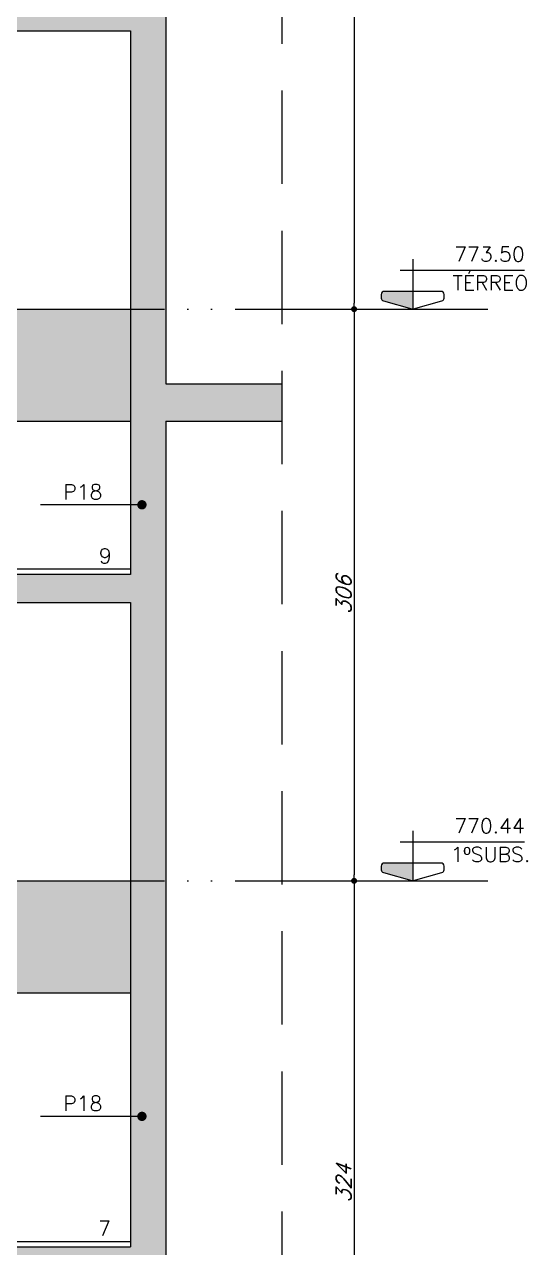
# Model space of a CAD drawing. Header units: millimetres. Extents: x -832 to 3668, y -1574 to 5296.
# Drawn here: x 110 to 384, y 833 to 1487 of the extents above; entities that cross this region are included whole.
import ezdxf
from ezdxf import colors
from ezdxf.entities.mleader import LeaderData, LeaderLine
from ezdxf.enums import TextEntityAlignment as Align
from ezdxf.math import Vec2, Vec3

# ---------------------------------------------------------------- set-up
doc = ezdxf.new("R2010")
doc.units = ezdxf.units.MM
doc.header["$LTSCALE"] = 50
doc.linetypes.add('DASHED', pattern=[0.75, 0.5, -0.25])
doc.linetypes.add('DIVIDE2', pattern=[0.625, 0.25, -0.125, 0, -0.125, 0, -0.125])
for name, color, linetype in [('F-AUX', 2, 'Continuous'), ('F-AUX-RED', 1, 'Continuous'), ('F-CORTE', 4, 'Continuous'), ('F-COTAS', 106, 'Continuous'), ('F-EIXOS-DET', 1, 'Continuous'), ('F-ESC CORTE', 4, 'Continuous'), ('F-ESC NUM', 2, 'Continuous'), ('F-ESC SOLIDO CORTE', 71, 'Continuous'), ('F-NÍVEL-VISTA', 2, 'Continuous'), ('F-REVESTIMENTO', 1, 'Continuous'), ('F-SOLIDO', 71, 'Continuous'), ('F-TEXTO', 6, 'Continuous'), ('F-TEXTO-YELLOW', 2, 'Continuous'), ('F-VISTA', 2, 'Continuous'), ('F-VISTA SÓLIDO', 254, 'Continuous')]:
    doc.layers.add(name, color=color, linetype=linetype)
doc.styles.add('5385-ARQ-PB-BAS-PLA-TER-TORRE-A-106-TXT$0$R60-75', font='romans.shx', dxfattribs={"height": 0.1125})
doc.styles.add('CP-TEXT-INCL', font='romans.shx', dxfattribs={"oblique": 20})
doc.styles.add('MCP', font='romans.shx')
doc.styles.get("Standard").update_dxf_attribs({"font": 'arial.ttf'})
doc.dimstyles.new('CP-COTAS-50', dxfattribs={"dimscale": 0.64, "dimtxt": 12.5, "dimasz": 5, "dimexe": 5, "dimexo": 5, "dimgap": 2.5, "dimtad": 1, "dimdec": 1, "dimdsep": 46, "dimtxsty": 'CP-TEXT-INCL', "dimblk1": 'DOT', "dimblk2": 'DOT', "dimsah": 1, "dimcen": 9, "dimclrd": 256, "dimclre": 256, "dimclrt": 256, "dimadec": 0, "dimazin": 0, "dimtfac": 1, "dimtdec": 1, "dimtmove": 2, "dimatfit": 3, "dimldrblk": 'DOT', "dimfxl": 5, "dimtolj": 1, "dimarcsym": 0})
pattern_1 = [(0, (0, 0), (0, 6.985), [5.08, -1.905]), (90, (0, 0), (-6.985, 4e-16), [5.08, -1.905])]

# ---------------------------------------------------------------- blocks, each defined once
blk = doc.blocks.new('Nível - Vista')
at = {"layer": 'F-NÍVEL-VISTA'}
blk.add_hatch(color=71, dxfattribs=at).paths.add_polyline_path([(0, 0.238), (-0.38, 0.238, 0.414214), (-0.42, 0.198), (-0.42, 0.148, 0.331206), (-0.391, 0.11), (-0.011, 0.002, 0.072993), (0, 0)])
at = {"layer": 'F-NÍVEL-VISTA', "color": 2}
for p, q in [((0, 0.67), (0, 0)), ((-0.168, 0.521), (1.493, 0.521))]:
    blk.add_line(p, q, dxfattribs=at)
blk.add_lwpolyline([(-0.011, 0.002, 0.146769), (0.011, 0.002), (0.391, 0.11, 0.331206), (0.42, 0.148), (0.42, 0.198, 0.414214), (0.38, 0.238), (-0.38, 0.238, 0.414214), (-0.42, 0.198), (-0.42, 0.148, 0.331206), (-0.391, 0.11), (-0.011, 0.002, 0.146769), (0.011, 0.002)], format="xyb", dxfattribs=at)
at = {"layer": 'F-TEXTO', "color": 3, "style": 'MCP'}
for tag, p in [('NÍVEL', (1.026, 0.636)), ('NÍVEL_DETALHE', (1.02, 0.186))]:
    blk.add_attdef(tag, text='', height=0.2, dxfattribs=at).set_placement(p, align=Align.CENTER)
blk = doc.blocks.new('_DOT')
at = {"color": 0, "linetype": 'ByBlock'}
blk.add_line((-0.5, 0), (-1, 0), dxfattribs=at)
at = {"color": 0, "linetype": 'ByBlock', "const_width": 0.5}
blk.add_lwpolyline([(-0.25, 0, 1), (0.25, 0, 1)], format="xyb", close=True, dxfattribs=at)
blk = doc.blocks.new('*D95')
at = {"layer": 'DEFPOINTS', "color": 0, "transparency": 16777216}
for p in [(286.55, 1675.06), (286.55, 1335.06), (286.55, 1335.06)]:
    blk.add_point(p, dxfattribs=at)
at = {"layer": 'F-COTAS', "lineweight": -2, "transparency": 16777216}
blk.add_line((286.55, 1671.86), (286.55, 1338.26), dxfattribs=at)
at = {"layer": 'F-COTAS', "lineweight": -2, "transparency": 16777216, "xscale": 3.2, "yscale": 3.2, "zscale": 3.2}
for p, rotation in [((286.55, 1675.06), 90), ((286.55, 1335.06), 270)]:
    blk.add_blockref('_DOT', p, dxfattribs=dict(at, rotation=rotation))
at = {"layer": 'F-COTAS', "transparency": 16777216, "insert": (280.95, 1505.06), "char_height": 8, "attachment_point": 5, "rotation": 90, "style": 'CP-TEXT-INCL'}
blk.add_mtext('\\A1;340', dxfattribs=at)
blk = doc.blocks.new('*D96')
at = {"layer": 'DEFPOINTS', "color": 0, "transparency": 16777216}
for p in [(286.55, 1335.06), (286.55, 1029.06), (286.55, 1029.06)]:
    blk.add_point(p, dxfattribs=at)
at = {"layer": 'F-COTAS', "lineweight": -2, "transparency": 16777216}
blk.add_line((286.55, 1331.86), (286.55, 1032.26), dxfattribs=at)
at = {"layer": 'F-COTAS', "lineweight": -2, "transparency": 16777216, "xscale": 3.2, "yscale": 3.2, "zscale": 3.2}
for p, rotation in [((286.55, 1335.06), 90), ((286.55, 1029.06), 270)]:
    blk.add_blockref('_DOT', p, dxfattribs=dict(at, rotation=rotation))
at = {"layer": 'F-COTAS', "transparency": 16777216, "insert": (280.95, 1182.06), "char_height": 8, "attachment_point": 5, "rotation": 90, "style": 'CP-TEXT-INCL'}
blk.add_mtext('\\A1;306', dxfattribs=at)
blk = doc.blocks.new('*D97')
at = {"layer": 'DEFPOINTS', "color": 0, "transparency": 16777216}
for p in [(286.55, 1029.06), (286.55, 705.06), (286.55, 705.06)]:
    blk.add_point(p, dxfattribs=at)
at = {"layer": 'F-COTAS', "lineweight": -2, "transparency": 16777216}
blk.add_line((286.55, 1025.86), (286.55, 708.26), dxfattribs=at)
at = {"layer": 'F-COTAS', "lineweight": -2, "transparency": 16777216, "xscale": 3.2, "yscale": 3.2, "zscale": 3.2}
for p, rotation in [((286.55, 1029.06), 90), ((286.55, 705.06), 270)]:
    blk.add_blockref('_DOT', p, dxfattribs=dict(at, rotation=rotation))
at = {"layer": 'F-COTAS', "transparency": 16777216, "insert": (280.95, 867.06), "char_height": 8, "attachment_point": 5, "rotation": 90, "style": 'CP-TEXT-INCL'}
blk.add_mtext('\\A1;324', dxfattribs=at)

msp = doc.modelspace()

# ---------------------------------------------------------------- hatches: boundary and pattern name
h = msp.add_hatch()
h.set_pattern_fill('ANGLE', color=256)
h.set_pattern_definition(pattern_1)
h.paths.add_polyline_path([(337.15, 1358.49), (380.77, 1358.49), (380.77, 1370.49), (337.15, 1370.49)], flags=9)
h = msp.add_hatch()
h.set_pattern_fill('ANGLE', color=256)
h.set_pattern_definition(pattern_1)
h.paths.add_polyline_path([(335.41, 1342.76), (383.6, 1342.76), (383.6, 1357.04), (335.41, 1357.04)], flags=9)
h = msp.add_hatch()
h.set_pattern_fill('ANGLE', color=256)
h.set_pattern_definition(pattern_1)
h.paths.add_polyline_path([(130.47, 1231.25), (155.05, 1231.25), (155.05, 1243.25), (130.47, 1243.25)], flags=9)
h = msp.add_hatch()
h.set_pattern_fill('ANGLE', color=256)
h.set_pattern_definition(pattern_1)
h.paths.add_polyline_path([(286.83, 1167.76), (286.83, 1192.33), (275.07, 1196.61), (275.07, 1172.04)], flags=9)
h = msp.add_hatch()
h.set_pattern_fill('ANGLE', color=256)
h.set_pattern_definition(pattern_1)
h.paths.add_polyline_path([(335.41, 1037.13), (383.6, 1037.13), (383.6, 1049.13), (335.41, 1049.13)], flags=9)
h = msp.add_hatch()
h.set_pattern_fill('ANGLE', color=256)
h.set_pattern_definition(pattern_1)
h.paths.add_polyline_path([(130.47, 903.88), (155.05, 903.88), (155.05, 915.88), (130.47, 915.88)], flags=9)
at = {"layer": 'F-ESC SOLIDO CORTE'}
h = msp.add_hatch(color=256, dxfattribs=at)
h.dxf.hatch_style = 1
h.paths.add_polyline_path([(-215.57, 1679.06), (-410.07, 1679.06), (-410.07, 1664.06), (-247.95, 1664.06), (32.02, 1484.06), (166.93, 1484.06), (166.93, 1499.06), (36.43, 1499.06), (36.43, 1517.06), (8.43, 1517.06), (8.43, 1535.06), (-19.57, 1535.06), (-19.57, 1553.06), (-47.57, 1553.06), (-47.57, 1571.06), (-75.57, 1571.06), (-75.57, 1589.06), (-103.57, 1589.06), (-103.57, 1607.06), (-131.57, 1607.06), (-131.57, 1625.06), (-159.57, 1625.06), (-159.57, 1643.06), (-187.57, 1643.06), (-187.57, 1661.06), (-215.57, 1661.06)])
h = msp.add_hatch(color=256, dxfattribs=at)
h.dxf.hatch_style = 1
h.paths.add_polyline_path([(-159.57, 1337.06), (-410.07, 1337.06), (-410.07, 1322.06), (-191.95, 1322.06), (32.03, 1178.06), (166.93, 1178.06), (166.93, 1193.06), (36.43, 1193.06), (36.43, 1211.06), (8.43, 1211.06), (8.43, 1229.06), (-19.57, 1229.06), (-19.57, 1247.06), (-47.57, 1247.06), (-47.57, 1265.06), (-75.57, 1265.06), (-75.57, 1283.06), (-103.57, 1283.06), (-103.57, 1301.06), (-131.57, 1301.06), (-131.57, 1319.06), (-159.57, 1319.06)])
h = msp.add_hatch(color=256, dxfattribs=at)
h.dxf.hatch_style = 1
h.paths.add_polyline_path([(-215.57, 1013.06), (-243.57, 1013.06), (-243.57, 1031.06), (-410.07, 1031.06), (-410.07, 1016.06), (-279.65, 1016.06), (31.43, 816.06), (166.93, 816.06), (166.93, 833.06), (36.43, 833.06), (36.43, 851.06), (8.43, 851.06), (8.43, 869.06), (-19.57, 869.06), (-19.57, 887.06), (-47.57, 887.06), (-47.57, 905.06), (-75.57, 905.06), (-75.57, 923.06), (-103.57, 923.06), (-103.57, 941.06), (-131.57, 941.06), (-131.57, 959.06), (-159.57, 959.06), (-159.57, 977.06), (-187.57, 977.06), (-187.57, 995.06), (-215.57, 995.06)])
at = {"layer": 'F-SOLIDO'}
h = msp.add_hatch(color=256, dxfattribs=at)
h.dxf.hatch_style = 1
h.paths.add_polyline_path([(248.16, 3132.06), (185.93, 3132.06), (185.93, 3481.06), (248.16, 3481.06), (248.16, 3493.06), (185.93, 3493.06), (185.93, 3787.06), (248.16, 3787.06), (248.16, 3799.06), (185.93, 3799.06), (185.93, 4093.06), (248.16, 4093.06), (248.16, 4105.06), (185.93, 4105.06), (185.93, 4293.99), (166.93, 4293.99), (166.93, -757.94), (248.16, -757.94), (248.16, -502.94), (191.93, -502.94), (191.93, 675.06), (248.16, 675.06), (248.16, 690.06), (191.93, 690.06), (191.93, 705.06), (185.93, 705.06), (185.93, 1275.06), (248.16, 1275.06), (248.16, 1295.06), (185.93, 1295.06), (185.93, 1659.06), (216.43, 1659.06), (216.43, 1675.06), (185.93, 1675.06), (185.93, 2001.06), (216.43, 2001.06), (216.43, 2017.06), (185.93, 2017.06), (185.93, 2343.06), (216.43, 2343.06), (216.43, 2359.06), (185.93, 2359.06), (185.93, 2685.06), (248.16, 2685.06), (248.16, 2701.06), (185.93, 2701.06), (185.93, 2983.06), (248.16, 2983.06)])
h.paths.add_polyline_path([(166.93, -502.94), (-57.76, -502.94), (-57.76, -757.94), (166.93, -757.94)])
at = {"layer": 'F-VISTA SÓLIDO'}
h = msp.add_hatch(color=256, dxfattribs=at)
h.dxf.hatch_style = 1
h.paths.add_polyline_path([(-429.07, 1335.06), (-478.03, 1335.06), (-478.03, 1275.06), (-429.07, 1275.06)])
h.paths.add_polyline_path([(-191.95, 1322.06), (-410.07, 1322.06), (-410.07, 1275.06), (-118.85, 1275.06)])
h.paths.add_polyline_path([(166.93, 1335.06), (-156.94, 1335.06), (-158.57, 1334.02), (-158.57, 1322.06), (-128.57, 1322.06), (-128.57, 1320.06), (-130.57, 1320.06), (-130.57, 1304.06), (-100.57, 1304.06), (-100.57, 1302.06), (-102.57, 1302.06), (-102.57, 1286.06), (-72.57, 1286.06), (-72.57, 1284.06), (-74.57, 1284.06), (-74.57, 1275.06), (166.93, 1275.06)])
h = msp.add_hatch(color=256, dxfattribs=at)
h.dxf.hatch_style = 1
h.paths.add_polyline_path([(166.93, 1029.06), (-184.94, 1029.06), (-205.16, 1016.06), (-212.57, 1016.06), (-212.57, 1014.06), (-214.57, 1014.06), (-214.57, 998.06), (-184.57, 998.06), (-184.57, 996.06), (-186.57, 996.06), (-186.57, 980.06), (-156.57, 980.06), (-156.57, 978.06), (-158.57, 978.06), (-158.57, 969.06), (166.93, 969.06)])

# ---------------------------------------------------------------- linework, layer by layer
at = {"layer": 'F-AUX', "color": 1, "linetype": 'DASHED', "ltscale": 2}
msp.add_line((248.16, -997.94), (248.16, 4293.99), dxfattribs=at)
at = {"layer": 'F-CORTE'}
for p, q in [((185.93, 1659.06), (185.93, 1295.06)), ((166.93, 1484.06), (166.93, 1193.06)), ((185.93, 1275.06), (185.93, 705.06)), ((166.93, 1178.06), (166.93, 833.06))]:
    msp.add_line(p, q, dxfattribs=at)
for points in [[(185.93, 1295.06), (248.16, 1295.06)], [(185.93, 1275.06), (248.16, 1275.06)]]:
    msp.add_lwpolyline(points, dxfattribs=at)
at = {"layer": 'F-EIXOS-DET', "color": 252, "linetype": 'DIVIDE2', "ltscale": 2}
for points in [[(-466.84, 1335.06), (248.16, 1335.06)], [(-466.84, 1029.06), (248.16, 1029.06)]]:
    msp.add_lwpolyline(points, dxfattribs=at)
at = {"layer": 'F-EIXOS-DET'}
for points in [[(248.16, 1335.06), (358.16, 1335.06)], [(248.16, 1029.06), (358.16, 1029.06)]]:
    msp.add_lwpolyline(points, dxfattribs=at)
at = {"layer": 'F-ESC CORTE'}
for points in [[(-247.95, 1664.06), (32.02, 1484.06), (166.93, 1484.06)], [(-410.07, 1322.06), (-191.95, 1322.06), (32.03, 1178.06), (166.93, 1178.06)], [(166.93, 1193.06), (36.43, 1193.06)], [(36.43, 833.06), (166.93, 833.06)]]:
    msp.add_lwpolyline(points, dxfattribs=at)
at = {"layer": 'F-REVESTIMENTO'}
for p, q in [((37.43, 1196.06), (166.93, 1196.06)), ((37.43, 836.06), (166.93, 836.06))]:
    msp.add_line(p, q, dxfattribs=at)
at = {"layer": 'F-VISTA'}
for points in [[(-156.94, 1335.06), (166.93, 1335.06)], [(-74.57, 1275.06), (166.93, 1275.06)], [(-184.94, 1029.06), (166.93, 1029.06)], [(-158.57, 969.06), (166.93, 969.06)]]:
    msp.add_lwpolyline(points, dxfattribs=at)

# ---------------------------------------------------------------- block references
at = {"layer": 'F-NÍVEL-VISTA', "linetype": 'Continuous', "xscale": 40, "yscale": 40, "zscale": 40}
for p, values in [((317.91, 1335.06), {'NÍVEL': '773.50'}), ((317.91, 1029.06), {'NÍVEL': '770.44'})]:
    msp.add_blockref('Nível - Vista', p, dxfattribs=at).add_auto_attribs(values)

# ---------------------------------------------------------------- texts
at = {"layer": 'F-ESC NUM', "style": '5385-ARQ-PB-BAS-PLA-TER-TORRE-A-106-TXT$0$R60-75'}
for s, p in [('9', (150.01, 1198.97)), ('7', (149.63, 838.97))]:
    msp.add_text(s, height=8, dxfattribs=at).set_placement(p)
at = {"layer": 'F-TEXTO', "color": 3, "style": 'MCP'}
for s, p in [('TÉRREO', (359.5, 1345.14)), ('1ºSUBS.', (359.5, 1039.13))]:
    msp.add_text(s, height=8, dxfattribs=at).set_placement(p, align=Align.CENTER)
at = {"layer": 'F-TEXTO-YELLOW', "style": 'MCP'}
for p in [(130.95, 1233.25), (130.95, 905.88)]:
    msp.add_text('P18', height=8, dxfattribs=at).set_placement(p)

# ---------------------------------------------------------------- dimensions: what is measured, and where the dimension line sits
at = {"layer": 'F-COTAS'}
for base, p1, p2, picture, middle in [((286.55, 1335.06), (286.55, 1675.06), (286.55, 1335.06), '*D95', (280.95, 1505.06)), ((286.55, 1029.06), (286.55, 1335.06), (286.55, 1029.06), '*D96', (280.95, 1182.06)), ((286.55, 705.06), (286.55, 1029.06), (286.55, 705.06), '*D97', (280.95, 867.06))]:
    dim = msp.add_linear_dim(base=base, p1=p1, p2=p2, angle=90, dimstyle='CP-COTAS-50', override={"dimfxl": 2.5}, dxfattribs=at)
    dim.commit()
    dim.dimension.update_dxf_attribs({"geometry": picture, "text_midpoint": middle})

# ---------------------------------------------------------------- leaders
at = {"layer": 'F-AUX-RED'}
ml = msp.add_multileader_mtext('Standard', dxfattribs=at)
ml.set_content('', color=256)
ml.set_leader_properties()
ml.set_arrow_properties(name='DOT')
ml.build(insert=Vec2(0, 0))
ml.multileader.update_dxf_attribs({"text_right_attachment_type": 6, "dogleg_length": 0.36, "arrow_head_size": 5})
ctx = ml.context
ctx.base_point, ctx.char_height, ctx.arrow_head_size, ctx.landing_gap_size, ctx.plane_origin = Vec3(118.76, 1230.42), 0.18, 5, 0.09, Vec3(173.08, 1248.33)
ctx.right_attachment, ctx.text_align_type = 6, 2
notes = []
notes.append((ctx, [(0, (1, 1, 0), (152.44, 1230.33), (-1, 0), 33.49, [(0, [(173.08, 1230.33)], 0, [])])]))
ctx.mtext.insert, ctx.mtext.alignment, ctx.mtext.flow_direction = Vec3(118.85, 1230.51), 3, 5
ml = msp.add_multileader_mtext('Standard', dxfattribs=at)
ml.set_content('', color=256)
ml.set_leader_properties()
ml.set_arrow_properties(name='DOT')
ml.build(insert=Vec2(0, 0))
ml.multileader.update_dxf_attribs({"text_right_attachment_type": 6, "dogleg_length": 0.36, "arrow_head_size": 5})
ctx = ml.context
ctx.base_point, ctx.char_height, ctx.arrow_head_size, ctx.landing_gap_size, ctx.plane_origin = Vec3(118.76, 903.05), 0.18, 5, 0.09, Vec3(173.08, 920.96)
ctx.right_attachment, ctx.text_align_type = 6, 2
notes.append((ctx, [(0, (1, 1, 0), (152.44, 902.96), (-1, 0), 33.49, [(0, [(173.08, 902.96)], 0, [])])]))
ctx.mtext.insert, ctx.mtext.alignment, ctx.mtext.flow_direction = Vec3(118.85, 903.14), 3, 5
for ctx, leaders in notes:
    for number, flags, end, landing, length, lines in leaders:
        leader = LeaderData()
        leader.index, (leader.has_last_leader_line, leader.has_dogleg_vector, leader.attachment_direction) = number, flags
        leader.last_leader_point, leader.dogleg_vector, leader.dogleg_length = Vec3(end), Vec3(landing), length
        for number, points, colour, breaks in lines:
            line = LeaderLine()
            line.index, line.vertices, line.color, line.breaks = number, Vec3.list(points), colors.encode_raw_color(colour), breaks
            leader.lines.append(line)
        ctx.leaders.append(leader)

doc.saveas('drawing.dxf')
